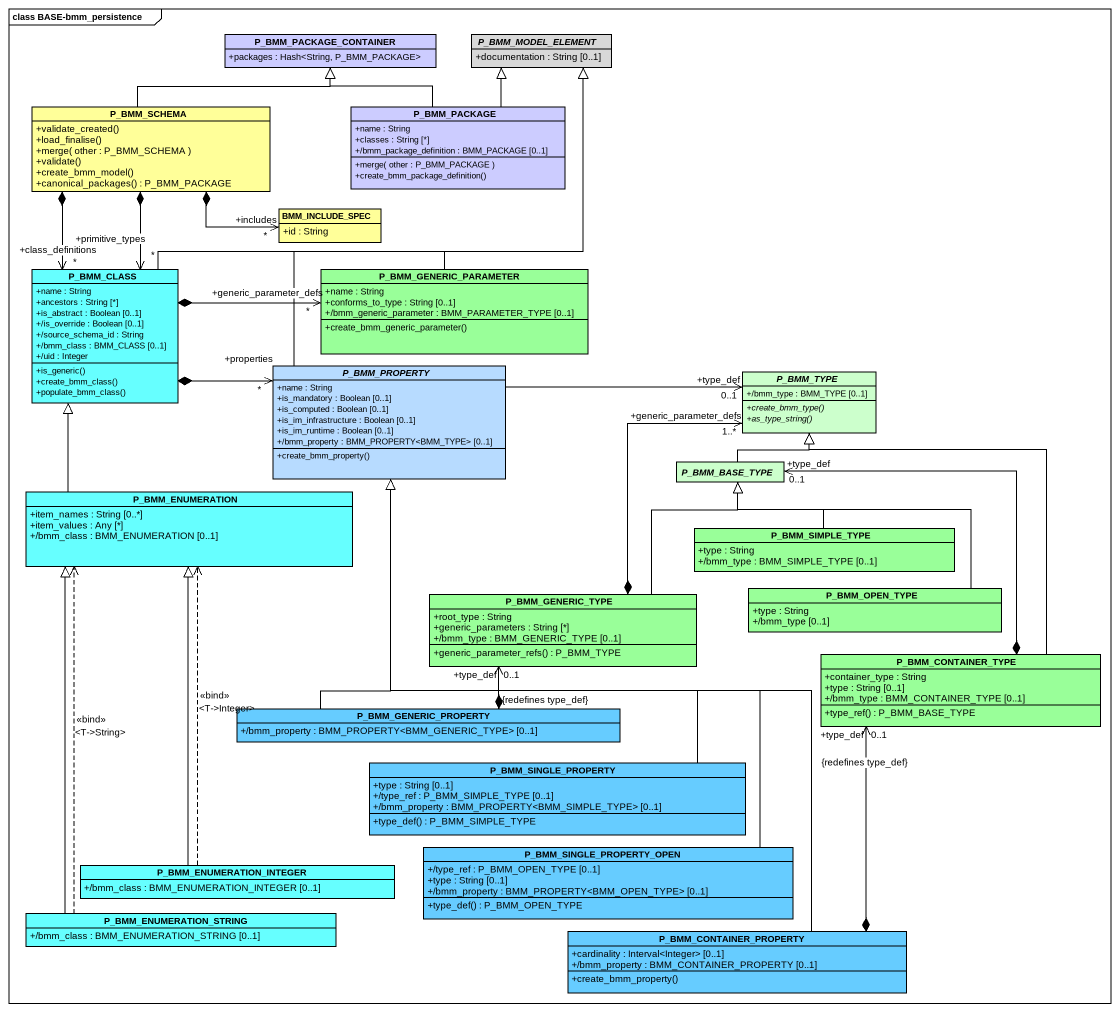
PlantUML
@startuml
mainframe class BASE-bmm_persistence
hide circle
hide empty members
skinparam classAttributeIconSize 0
class P_BMM_PACKAGE_CONTAINER #CCCCFF {
  +packages : Hash<String, P_BMM_PACKAGE>
}
abstract class P_BMM_MODEL_ELEMENT #D8D8D8 {
  +documentation : String [0..1]
}
class P_BMM_SCHEMA #FFFF99 {
  +validate_created()
  +load_finalise()
  +merge( other : P_BMM_SCHEMA )
  +validate()
  +create_bmm_model()
  +canonical_packages() : P_BMM_PACKAGE
}
class P_BMM_PACKAGE #CCCCFF {
  +name : String
  +classes : String [*]
  +/bmm_package_definition : BMM_PACKAGE [0..1]
  +merge( other : P_BMM_PACKAGE )
  +create_bmm_package_definition()
}
class BMM_INCLUDE_SPEC #FFFF99 {
  +id : String
}
class P_BMM_CLASS #66FFFF {
  +name : String
  +ancestors : String [*]
  +is_abstract : Boolean [0..1]
  +/is_override : Boolean [0..1]
  +/source_schema_id : String
  +/bmm_class : BMM_CLASS [0..1]
  +/uid : Integer
  +is_generic()
  +create_bmm_class()
  +populate_bmm_class()
}
class P_BMM_GENERIC_PARAMETER #99FF99 {
  +name : String
  +conforms_to_type : String [0..1]
  +/bmm_generic_parameter : BMM_PARAMETER_TYPE [0..1]
  +create_bmm_generic_parameter()
}
abstract class P_BMM_PROPERTY #B7DBFF {
  +name : String
  +is_mandatory : Boolean [0..1]
  +is_computed : Boolean [0..1]
  +is_im_infrastructure : Boolean [0..1]
  +is_im_runtime : Boolean [0..1]
  +/bmm_property : BMM_PROPERTY<BMM_TYPE> [0..1]
  +create_bmm_property()
}
abstract class P_BMM_TYPE #CCFFCC {
  +/bmm_type : BMM_TYPE [0..1]
  {abstract} +create_bmm_type()
  {abstract} +as_type_string()
}
abstract class P_BMM_BASE_TYPE #CCFFCC
class P_BMM_ENUMERATION #66FFFF {
  +item_names : String [0..*]
  +item_values : Any [*]
  +/bmm_class : BMM_ENUMERATION [0..1]
}
class P_BMM_SIMPLE_TYPE #99FF99 {
  +type : String
  +/bmm_type : BMM_SIMPLE_TYPE [0..1]
}
class P_BMM_OPEN_TYPE #99FF99 {
  +type : String
  +/bmm_type [0..1]
}
class P_BMM_GENERIC_TYPE #99FF99 {
  +root_type : String
  +generic_parameters : String [*]
  +/bmm_type : BMM_GENERIC_TYPE [0..1]
  +generic_parameter_refs() : P_BMM_TYPE
}
class P_BMM_CONTAINER_TYPE #99FF99 {
  +container_type : String
  +type : String [0..1]
  +/bmm_type : BMM_CONTAINER_TYPE [0..1]
  +type_ref() : P_BMM_BASE_TYPE
}
class P_BMM_GENERIC_PROPERTY #66CCFF {
  +/bmm_property : BMM_PROPERTY<BMM_GENERIC_TYPE> [0..1]
}
class P_BMM_SINGLE_PROPERTY #66CCFF {
  +type : String [0..1]
  +/type_ref : P_BMM_SIMPLE_TYPE [0..1]
  +/bmm_property : BMM_PROPERTY<BMM_SIMPLE_TYPE> [0..1]
  +type_def() : P_BMM_SIMPLE_TYPE
}
class P_BMM_SINGLE_PROPERTY_OPEN #66CCFF {
  +/type_ref : P_BMM_OPEN_TYPE [0..1]
  +type : String [0..1]
  +/bmm_property : BMM_PROPERTY<BMM_OPEN_TYPE> [0..1]
  +type_def() : P_BMM_OPEN_TYPE
}
class P_BMM_ENUMERATION_INTEGER #66FFFF {
  +/bmm_class : BMM_ENUMERATION_INTEGER [0..1]
}
class P_BMM_ENUMERATION_STRING #66FFFF {
  +/bmm_class : BMM_ENUMERATION_STRING [0..1]
}
class P_BMM_CONTAINER_PROPERTY #66CCFF {
  +cardinality : Interval<Integer> [0..1]
  +/bmm_property : BMM_CONTAINER_PROPERTY [0..1]
  +create_bmm_property()
}
P_BMM_SCHEMA -right-|> P_BMM_PACKAGE_CONTAINER
P_BMM_SCHEMA *--> "+class_definitions\n*" P_BMM_CLASS
P_BMM_SCHEMA *--> "+primitive_types\n*" P_BMM_CLASS
P_BMM_PACKAGE -up-|> P_BMM_PACKAGE_CONTAINER
P_BMM_PACKAGE -up-|> P_BMM_MODEL_ELEMENT
BMM_INCLUDE_SPEC "+includes\n*" <-left-* P_BMM_SCHEMA
P_BMM_CLASS -up-|> P_BMM_MODEL_ELEMENT
P_BMM_CLASS *-right-> "+generic_parameter_defs\n*" P_BMM_GENERIC_PARAMETER
P_BMM_CLASS *-right-> "+properties\n*" P_BMM_PROPERTY
P_BMM_GENERIC_PARAMETER -up-|> P_BMM_MODEL_ELEMENT
P_BMM_PROPERTY -up-|> P_BMM_MODEL_ELEMENT
P_BMM_TYPE "+type_def\n0..1" <-left- P_BMM_PROPERTY
P_BMM_BASE_TYPE -up-|> P_BMM_TYPE
P_BMM_ENUMERATION -up-|> P_BMM_CLASS
P_BMM_SIMPLE_TYPE -up-|> P_BMM_BASE_TYPE
P_BMM_OPEN_TYPE -up-|> P_BMM_BASE_TYPE
P_BMM_GENERIC_TYPE *-up-> "+generic_parameter_defs\n1..*" P_BMM_TYPE
P_BMM_GENERIC_TYPE -up-|> P_BMM_BASE_TYPE
P_BMM_CONTAINER_TYPE -up-|> P_BMM_TYPE
P_BMM_CONTAINER_TYPE *-up-> "+type_def\n0..1" P_BMM_BASE_TYPE
P_BMM_GENERIC_PROPERTY -up-|> P_BMM_PROPERTY
P_BMM_GENERIC_PROPERTY *-up-> "+type_def\n0..1\n{redefines type_def}" P_BMM_GENERIC_TYPE
P_BMM_SINGLE_PROPERTY -up-|> P_BMM_PROPERTY
P_BMM_SINGLE_PROPERTY_OPEN -up-|> P_BMM_PROPERTY
P_BMM_ENUMERATION_INTEGER .up.> P_BMM_ENUMERATION : <<bind>>\n<T->Integer>
P_BMM_ENUMERATION_INTEGER -up-|> P_BMM_ENUMERATION
P_BMM_ENUMERATION_STRING .up.> P_BMM_ENUMERATION : <<bind>>\n<T->String>
P_BMM_ENUMERATION_STRING -up-|> P_BMM_ENUMERATION
P_BMM_CONTAINER_PROPERTY -up-|> P_BMM_PROPERTY
P_BMM_CONTAINER_PROPERTY *-up-> "+type_def\n0..1\n{redefines type_def}" P_BMM_CONTAINER_TYPE
@enduml
